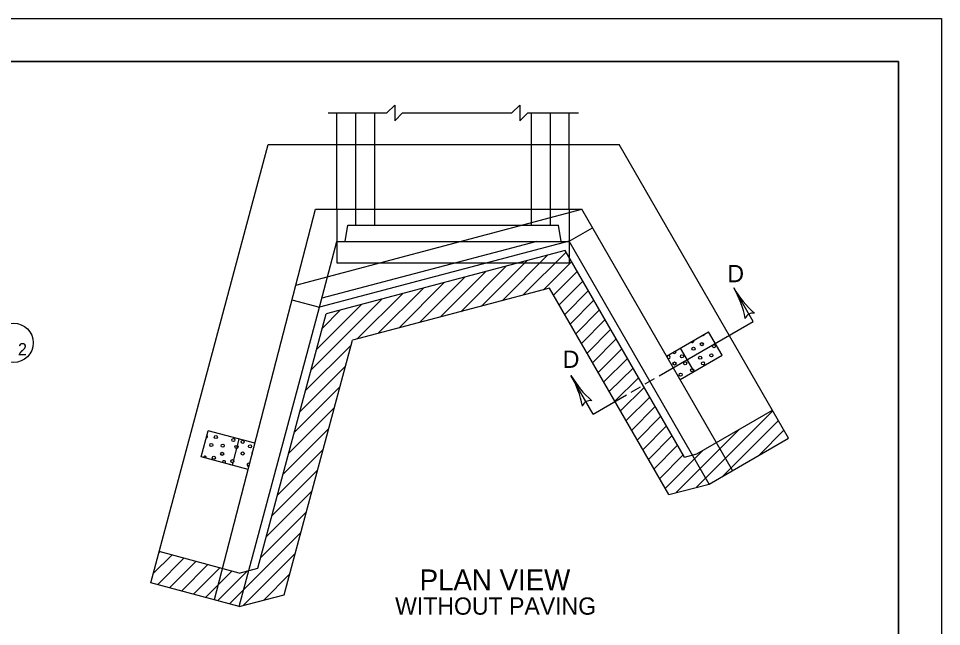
# Model space of a CAD drawing. Extents: x 1000 to 1036.3, y 1000 to 1022.
# Drawn here: x 1025.29 to 1036, y 1014.95 to 1022 of the extents above; entities that cross this region are included whole.
import ezdxf

# ---------------------------------------------------------------- set-up
doc = ezdxf.new("R2010")
doc.units = 0
for name, color, linetype in [('Level 1', 7, 'Continuous'), ('Level 10', 7, 'Continuous'), ('Level 11', 7, 'Continuous')]:
    doc.layers.add(name, color=color, linetype=linetype)

msp = doc.modelspace()

# ---------------------------------------------------------------- linework, layer by layer
at = {"layer": 'Level 1'}
for p, q in [((1029.565, 1020.905), (1029.655, 1020.995)), ((1029.655, 1020.995), (1029.655, 1020.812)), ((1031.016, 1020.905), (1031.106, 1020.995)), ((1031.106, 1020.995), (1031.106, 1020.812)), ((1028.884, 1020.904), (1029.564, 1020.904)), ((1028.985, 1019.79), (1028.985, 1020.904)), ((1029.204, 1019.602), (1029.204, 1020.904)), ((1029.423, 1019.602), (1029.423, 1020.904)), ((1029.655, 1020.812), (1029.747, 1020.905)), ((1029.746, 1020.904), (1030.425, 1020.904)), ((1030.425, 1020.904), (1031.015, 1020.904)), ((1031.106, 1020.812), (1031.198, 1020.905)), ((1031.197, 1020.904), (1031.787, 1020.904)), ((1031.242, 1019.602), (1031.242, 1020.904)), ((1031.461, 1019.602), (1031.461, 1020.904)), ((1031.68, 1019.79), (1031.68, 1020.904)), ((1026.825, 1015.456), (1028.187, 1020.54)), ((1028.187, 1020.54), (1032.258, 1020.54)), ((1034.225, 1017.134), (1032.258, 1020.54)), ((1027.564, 1015.263), (1028.735, 1019.79)), ((1028.507, 1018.909), (1031.825, 1019.79)), ((1028.735, 1019.79), (1031.825, 1019.79)), ((1028.985, 1019.79), (1028.985, 1019.165)), ((1031.68, 1019.79), (1031.68, 1019.165)), ((1033.575, 1016.759), (1031.825, 1019.79)), ((1029.079, 1019.415), (1029.11, 1019.602)), ((1029.11, 1019.602), (1031.555, 1019.602)), ((1031.586, 1019.415), (1031.555, 1019.602)), ((1031.68, 1019.417), (1031.95, 1019.573)), ((1031.68, 1019.417), (1028.781, 1018.653)), ((1028.781, 1018.653), (1028.985, 1019.415)), ((1031.304, 1019.415), (1028.809, 1018.757)), ((1028.985, 1019.415), (1031.681, 1019.415)), ((1033.305, 1016.602), (1031.68, 1019.417)), ((1031.634, 1019.308), (1028.858, 1018.576)), ((1030.901, 1018.727), (1031.428, 1019.254)), ((1031.142, 1018.79), (1031.643, 1019.292)), ((1033.016, 1016.915), (1031.634, 1019.308)), ((1028.985, 1019.165), (1031.68, 1019.165)), ((1030.421, 1018.6), (1030.948, 1019.127)), ((1030.662, 1018.664), (1031.188, 1019.191)), ((1031.382, 1018.854), (1031.708, 1019.18)), ((1030.181, 1018.537), (1030.708, 1019.064)), ((1031.498, 1018.793), (1031.773, 1019.068)), ((1029.701, 1018.41), (1030.228, 1018.937)), ((1029.941, 1018.474), (1030.468, 1019.001)), ((1031.563, 1018.681), (1031.837, 1018.956)), ((1031.453, 1018.872), (1029.164, 1018.269)), ((1029.221, 1018.284), (1029.748, 1018.811)), ((1029.461, 1018.347), (1029.988, 1018.874)), ((1032.834, 1016.48), (1031.453, 1018.872)), ((1031.628, 1018.569), (1031.902, 1018.844)), ((1033.815, 1018.485), (1033.589, 1018.876)), ((1028.463, 1018.738), (1028.781, 1018.653)), ((1028.682, 1017.922), (1029.507, 1018.747)), ((1028.747, 1018.163), (1029.268, 1018.684)), ((1031.692, 1018.457), (1031.967, 1018.732)), ((1027.851, 1015.181), (1028.781, 1018.653)), ((1028.812, 1018.405), (1029.027, 1018.621)), ((1031.757, 1018.345), (1032.032, 1018.62)), ((1028.067, 1015.625), (1028.858, 1018.576)), ((1031.822, 1018.233), (1032.096, 1018.508)), ((1032.725, 1017.856), (1033.815, 1018.485)), ((1031.887, 1018.121), (1032.161, 1018.396)), ((1032.809, 1018.085), (1033.296, 1018.366)), ((1033.453, 1018.095), (1033.296, 1018.366)), ((1028.373, 1015.317), (1029.164, 1018.269)), ((1031.951, 1018.009), (1032.226, 1018.284)), ((1028.618, 1017.681), (1029.148, 1018.211)), ((1032.016, 1017.897), (1032.291, 1018.171)), ((1033.128, 1017.908), (1032.972, 1018.179)), ((1032.081, 1017.785), (1032.355, 1018.059)), ((1032.966, 1017.814), (1033.453, 1018.095)), ((1028.553, 1017.439), (1029.083, 1017.969)), ((1032.145, 1017.673), (1032.42, 1017.947)), ((1031.959, 1017.413), (1031.7, 1017.862)), ((1032.21, 1017.561), (1032.485, 1017.835)), ((1028.488, 1017.198), (1029.019, 1017.728)), ((1032.275, 1017.449), (1032.549, 1017.723)), ((1032.4, 1017.668), (1032.507, 1017.73)), ((1032.563, 1017.762), (1032.671, 1017.824)), ((1031.959, 1017.413), (1032.346, 1017.637)), ((1032.34, 1017.337), (1032.614, 1017.611)), ((1028.424, 1016.956), (1028.954, 1017.487)), ((1032.404, 1017.224), (1032.679, 1017.499)), ((1033.158, 1016.564), (1034.043, 1017.449)), ((1033.161, 1016.952), (1034.037, 1017.458)), ((1032.469, 1017.112), (1032.743, 1017.387)), ((1033.467, 1016.696), (1034.107, 1017.337)), ((1027.41, 1016.917), (1027.491, 1017.219)), ((1028.032, 1017.074), (1027.491, 1017.219)), ((1028.359, 1016.715), (1028.889, 1017.245)), ((1032.534, 1017), (1032.808, 1017.275)), ((1032.919, 1016.502), (1033.654, 1017.237)), ((1033.885, 1016.937), (1034.172, 1017.225)), ((1027.773, 1016.82), (1027.851, 1017.122)), ((1032.598, 1016.888), (1032.873, 1017.163)), ((1033.305, 1016.602), (1034.225, 1017.134)), ((1028.294, 1016.473), (1028.825, 1017.004)), ((1032.663, 1016.776), (1032.938, 1017.051)), ((1032.792, 1016.552), (1033.236, 1016.996)), ((1027.954, 1016.771), (1027.41, 1016.917)), ((1032.728, 1016.664), (1033.002, 1016.939)), ((1033.016, 1016.915), (1033.161, 1016.952)), ((1028.23, 1016.232), (1028.76, 1016.762)), ((1032.834, 1016.48), (1033.305, 1016.602)), ((1028.165, 1015.99), (1028.695, 1016.521)), ((1028.1, 1015.749), (1028.631, 1016.279)), ((1027.739, 1015.211), (1028.566, 1016.038)), ((1026.918, 1015.804), (1026.93, 1015.816)), ((1027.852, 1015.569), (1026.922, 1015.818)), ((1027.898, 1015.194), (1028.501, 1015.796)), ((1026.853, 1015.563), (1027.07, 1015.779)), ((1026.903, 1015.435), (1027.209, 1015.741)), ((1027.042, 1015.398), (1027.348, 1015.704)), ((1027.181, 1015.361), (1027.488, 1015.667)), ((1027.321, 1015.323), (1027.627, 1015.63)), ((1027.46, 1015.286), (1027.767, 1015.592)), ((1027.6, 1015.249), (1027.944, 1015.593)), ((1027.852, 1015.569), (1028.067, 1015.625)), ((1028.137, 1015.256), (1028.436, 1015.555)), ((1027.851, 1015.181), (1026.825, 1015.456)), ((1027.851, 1015.181), (1028.373, 1015.317))]:
    msp.add_line(p, q, dxfattribs=at)
for centre, radius in [((1025.234, 1018.239), 0.227), ((1033.122, 1018.171), 0.0181), ((1033.218, 1018.223), 0.0181), ((1033.359, 1018.201), 0.0181), ((1032.988, 1018.082), 0.0181), ((1033.2, 1018.067), 0.0181), ((1033.33, 1018.093), 0.0181), ((1032.902, 1017.999), 0.0181), ((1033.025, 1018.002), 0.0181), ((1033.107, 1017.921), 0.0181), ((1033.233, 1018.002), 0.0181), ((1032.973, 1017.869), 0.0181), ((1027.579, 1017.147), 0.0181), ((1027.783, 1017.113), 0.0181), ((1027.891, 1017.091), 0.0181), ((1027.527, 1017.054), 0.0181), ((1027.653, 1016.952), 0.0181), ((1027.66, 1017.046), 0.0181), ((1027.82, 1017.032), 0.0181), ((1027.891, 1016.956), 0.0181), ((1027.976, 1017.039), 0.0181), ((1027.556, 1016.907), 0.0181), ((1027.772, 1016.867), 0.0181)]:
    msp.add_circle(centre, radius, dxfattribs=at)
for centre, radius, start, end in [((1034.604, 1019.462), 1.172, 210.0021, 228.6709), ((1032.574, 1018.29), 1.172, 11.3492, 29.996), ((1034.604, 1019.462), 1.172, 209.9899, 210.0021), ((1034.604, 1019.462), 1.172, 210.0021, 228.6709), ((1032.574, 1018.29), 1.172, 11.3492, 29.996), ((1034.604, 1019.462), 1.172, 209.9899, 210.0021), ((1034.604, 1019.462), 1.172, 210.0021, 228.6709), ((1032.574, 1018.29), 1.172, 11.3492, 29.996), ((1034.604, 1019.462), 1.172, 209.9899, 210.0021), ((1033.812, 1018.49), 0.0938, 78.7767, 160.8934), ((1033.812, 1018.49), 0.0938, 78.7767, 160.8934), ((1033.812, 1018.49), 0.0938, 78.7767, 160.8934), ((1033.107, 1018.26), 0.0181, 220.3471, 19.6501), ((1033.233, 1018.342), 0.0181, 247.0728, 352.9244), ((1032.832, 1018.074), 0.0181, 248.3618, 171.6585), ((1032.902, 1018.134), 0.0181, 197.2009, 42.7963), ((1032.715, 1018.448), 1.172, 209.9985, 228.6673), ((1030.685, 1017.276), 1.172, 11.3457, 29.9924), ((1032.715, 1018.448), 1.172, 209.9863, 209.9985), ((1032.715, 1018.448), 1.172, 209.9985, 228.6673), ((1030.685, 1017.276), 1.172, 11.3457, 29.9924), ((1032.715, 1018.448), 1.172, 209.9863, 209.9985), ((1031.922, 1017.476), 0.0938, 78.7731, 160.8898), ((1031.922, 1017.476), 0.0938, 78.7731, 160.8898), ((1027.464, 1017.154), 0.0181, 288.6918, 41.3154), ((1028.013, 1016.959), 0.0181, 109.8171, 221.1612), ((1027.452, 1016.907), 0.0181, 339.5901, 170.4279), ((1027.675, 1016.855), 0.0181, 314.7064, 195.3116), ((1027.745, 1016.823), 0.00452, 44.9073, 105.1107), ((1027.961, 1016.826), 0.0181, 53.8524, 277.1259)]:
    msp.add_arc(centre, radius, start, end, dxfattribs=at)
at = {"layer": 'Level 10'}
for p, q in [((1000, 1022), (1036, 1022)), ((1036, 1022), (1036, 1000)), ((1007, 1021.5), (1035.5, 1021.5)), ((1035.5, 1021.5), (1035.5, 1000.5))]:
    msp.add_line(p, q, dxfattribs=at)
at = {"layer": 'Level 11'}
msp.add_lwpolyline([(1007, 1000.5), (1035.5, 1000.5), (1035.5, 1021.5), (1007, 1021.5)], close=True, dxfattribs=at)

# ---------------------------------------------------------------- texts
at = {"layer": 'Level 1'}
for s, height, p in [('D', 0.2, (1033.515, 1018.942)), ('2', 0.14, (1025.284, 1018.096)), ('D', 0.2, (1031.605, 1017.949)), ('PLAN VIEW', 0.24, (1029.944, 1015.371)), ('WITHOUT PAVING', 0.2, (1029.66, 1015.087))]:
    msp.add_text(s, height=height, dxfattribs=at).set_placement(p)

doc.saveas('drawing.dxf')
